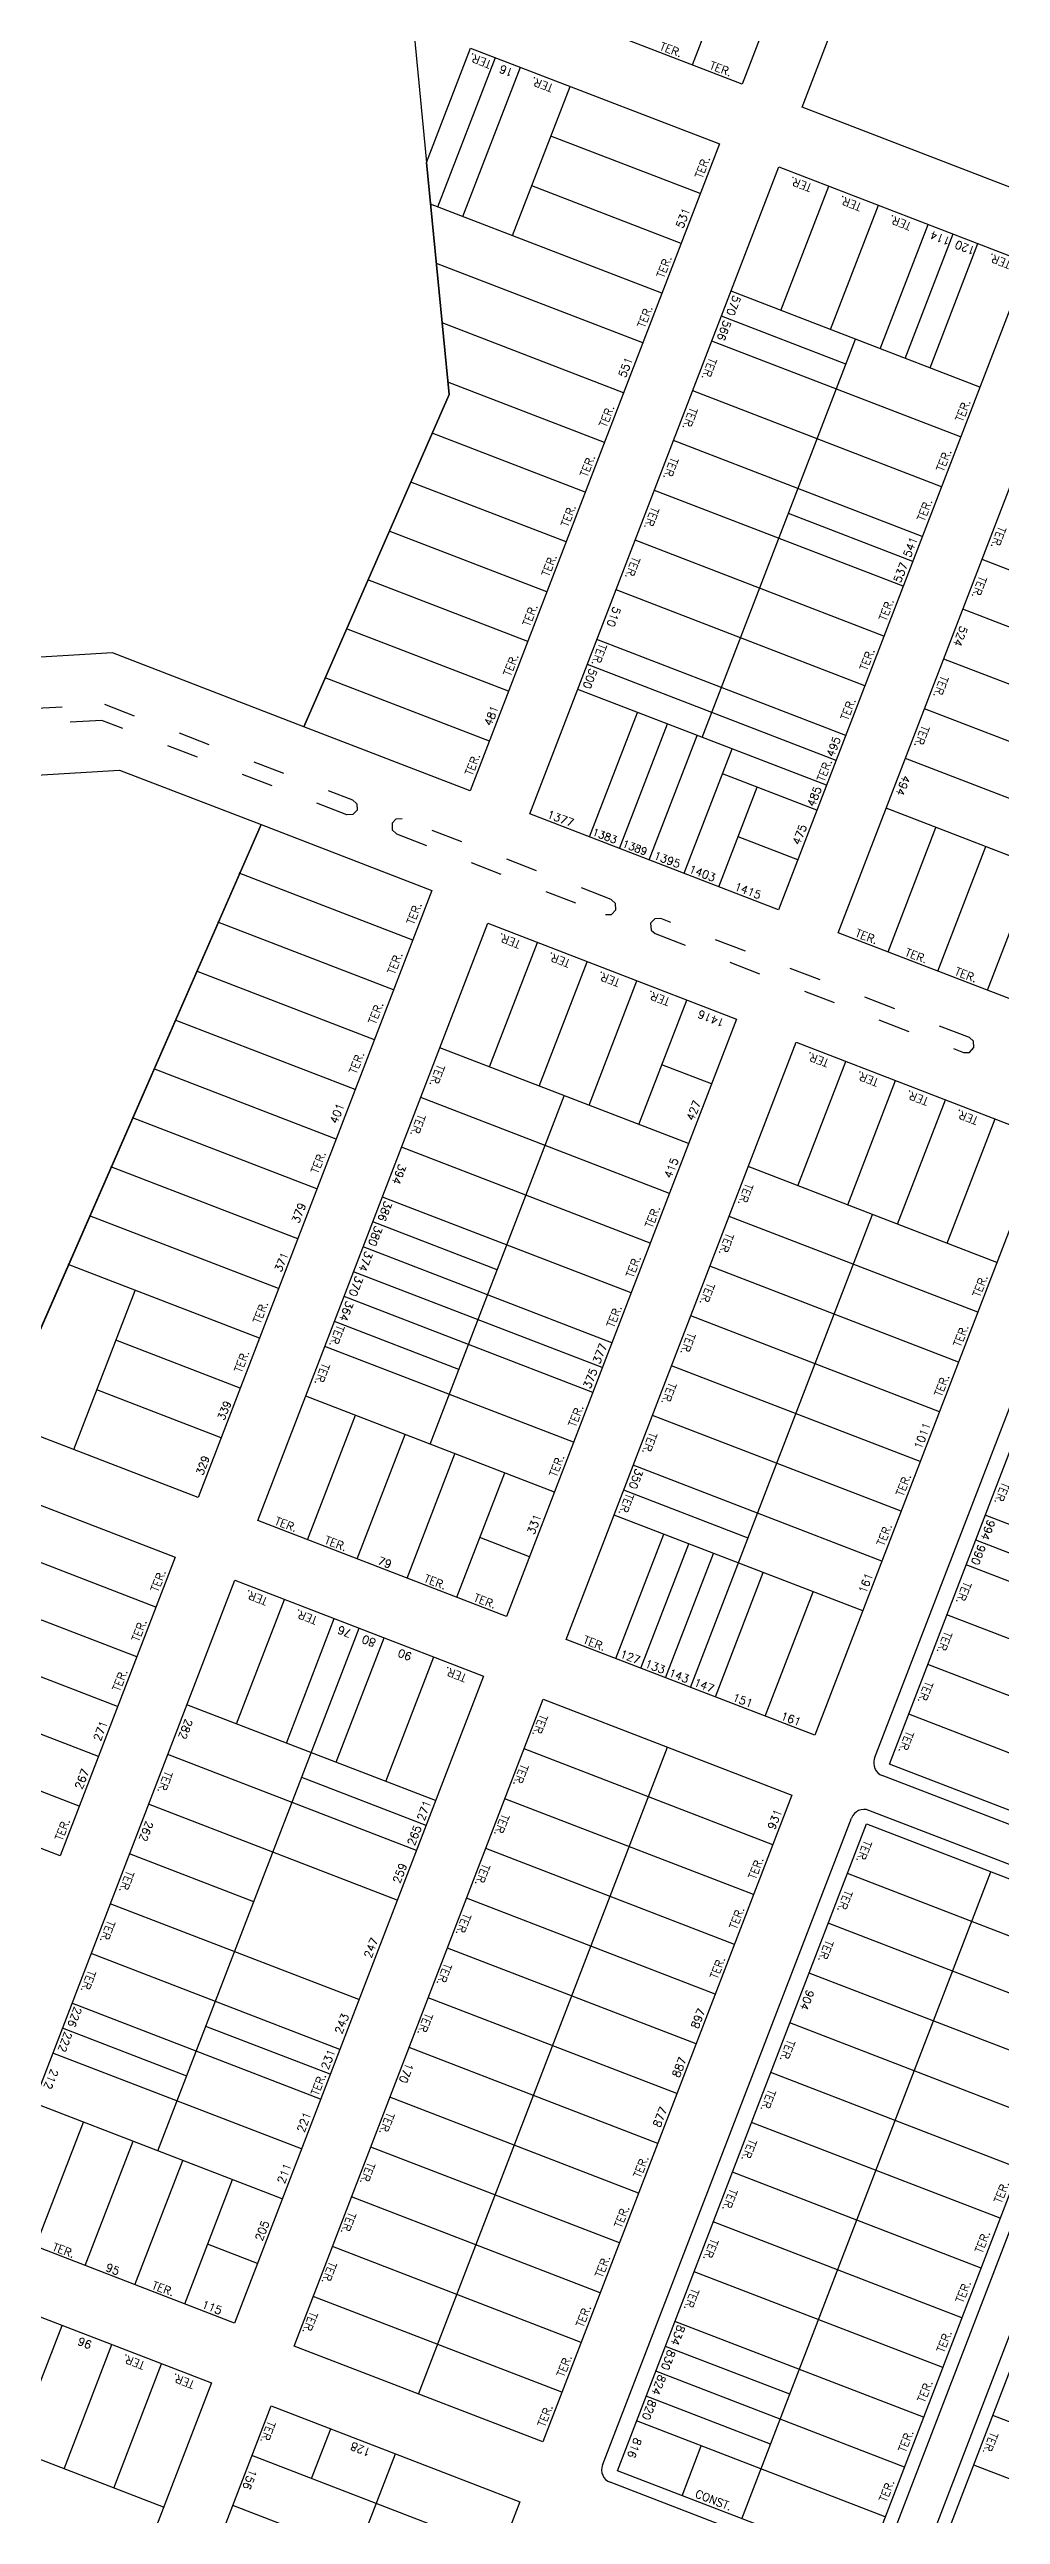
# Model space of a CAD drawing. Extents: x 714896 to 749292, y 8417558 to 8447149.
# Drawn here: x 742851.7 to 743030.2, y 8426837.2 to 8427299.5 of the extents above; entities that cross this region are included whole.
import ezdxf

# ---------------------------------------------------------------- set-up
doc = ezdxf.new("R2010")
doc.units = 0
doc.header["$MEASUREMENT"] = 0
doc.linetypes.add('ACAD_ISO03W100', pattern=[30, 12, -18])
for name, color, linetype in [('LOTE', 7, 'CONTINUOUS'), ('MEIO_FIO', 24, 'CONTINUOUS'), ('NUM-PORTA', 7, 'CONTINUOUS'), ('QUADRA', 6, 'CONTINUOUS'), ('TEXTO', 7, 'CONTINUOUS')]:
    doc.layers.add(name, color=color, linetype=linetype)
doc.styles.add('ROMANS', font='ROMANS.SHX', dxfattribs={"height": 1.5})

msp = doc.modelspace()

# ---------------------------------------------------------------- linework, layer by layer
at = {"layer": 'LOTE', "color": 7}
for p, q in [((742972.35, 8427296.56), (742981.34, 8427319.89)), ((742924.59, 8427269.95), (742935.38, 8427297.95)), ((742929.26, 8427268.15), (742940.04, 8427296.15)), ((742938.59, 8427264.56), (742949.37, 8427292.55)), ((742973.77, 8427272.44), (742945.78, 8427283.22)), ((742970.18, 8427263.11), (742942.18, 8427273.89)), ((742988.91, 8427250.53), (742997.9, 8427273.86)), ((742966.58, 8427253.77), (742923.2, 8427270.49)), ((742998.24, 8427246.94), (743007.23, 8427270.27)), ((743007.57, 8427243.34), (743016.56, 8427266.67)), ((743012.24, 8427241.54), (743021.23, 8427264.87)), ((742962.99, 8427244.44), (742924.28, 8427259.36)), ((743016.9, 8427239.75), (743025.89, 8427263.08)), ((743026.24, 8427236.15), (742979.58, 8427254.13)), ((742959.39, 8427235.11), (742925.36, 8427248.22)), ((743001.11, 8427240.47), (742977.78, 8427249.46)), ((742974.15, 8427170.49), (743002.91, 8427245.14)), ((743022.64, 8427226.82), (742975.98, 8427244.79)), ((742955.8, 8427225.78), (742926.44, 8427237.09)), ((743019.05, 8427217.49), (742972.39, 8427235.46)), ((742952.2, 8427216.45), (742923.48, 8427227.51)), ((743015.45, 8427208.16), (742968.79, 8427226.13)), ((742948.61, 8427207.12), (742919.47, 8427218.34)), ((743011.86, 8427198.83), (742965.2, 8427216.8)), ((742945.01, 8427197.78), (742915.46, 8427209.17)), ((743013.65, 8427203.49), (742990.32, 8427212.48)), ((743008.26, 8427189.49), (742961.6, 8427207.47)), ((743073.31, 8427185.87), (743026.65, 8427203.84)), ((742941.42, 8427188.45), (742911.45, 8427200)), ((743004.67, 8427180.16), (742958.01, 8427198.14)), ((742937.82, 8427179.12), (742907.43, 8427190.83)), ((743069.71, 8427176.54), (743023.05, 8427194.51)), ((743001.07, 8427170.83), (742954.41, 8427188.81)), ((742934.23, 8427169.79), (742903.42, 8427181.66)), ((742999.27, 8427166.17), (742952.62, 8427184.14)), ((743066.12, 8427167.21), (743019.46, 8427185.18)), ((742997.48, 8427161.5), (742950.82, 8427179.47)), ((742953.03, 8427151.83), (742962.02, 8427175.16)), ((742958.63, 8427149.67), (742967.62, 8427173)), ((743062.52, 8427157.87), (743015.86, 8427175.85)), ((742964.23, 8427147.52), (742973.22, 8427170.85)), ((742970.76, 8427145), (742979.75, 8427168.33)), ((742995.68, 8427156.83), (742977.95, 8427163.66)), ((743058.93, 8427148.54), (743012.27, 8427166.52)), ((742977.29, 8427142.48), (742984.48, 8427161.15)), ((743055.33, 8427139.21), (743008.67, 8427157.19)), ((743009.02, 8427130.26), (743018.01, 8427153.59)), ((742992.08, 8427147.5), (742980.89, 8427151.82)), ((743018.35, 8427126.67), (743027.34, 8427150)), ((742919.85, 8427132.46), (742887.3, 8427145)), ((743027.68, 8427123.07), (743036.67, 8427146.4)), ((742916.26, 8427123.13), (742883.29, 8427135.83)), ((742934.27, 8427108.69), (742943.26, 8427132.02)), ((742912.66, 8427113.8), (742879.28, 8427126.66)), ((742943.6, 8427105.1), (742952.59, 8427128.43)), ((742952.93, 8427101.5), (742961.92, 8427124.83)), ((742962.26, 8427097.91), (742971.25, 8427121.24)), ((742909.07, 8427104.47), (742875.27, 8427117.49)), ((742971.59, 8427094.31), (742924.94, 8427112.29)), ((742905.47, 8427095.14), (742871.26, 8427108.32)), ((742975.91, 8427105.51), (742966.58, 8427109.11)), ((742992.12, 8427086.4), (743001.11, 8427109.73)), ((742968, 8427084.98), (742921.34, 8427102.96)), ((742923.1, 8427037.98), (742948.27, 8427103.3)), ((743001.46, 8427082.81), (743010.44, 8427106.14)), ((743010.79, 8427079.21), (743019.77, 8427102.54)), ((742901.88, 8427085.81), (742867.25, 8427099.15)), ((743020.12, 8427075.62), (743029.11, 8427098.95)), ((742964.4, 8427075.65), (742917.75, 8427093.62)), ((742898.28, 8427076.47), (742863.24, 8427089.98)), ((743029.45, 8427072.02), (742982.79, 8427090)), ((742960.81, 8427066.32), (742914.15, 8427084.29)), ((742894.69, 8427067.14), (742859.23, 8427080.8)), ((742935.68, 8427070.64), (742912.36, 8427079.63)), ((742971.97, 8426992.36), (743006.12, 8427081.01)), ((743025.86, 8427062.69), (742979.2, 8427080.67)), ((742957.22, 8427056.99), (742910.56, 8427074.96)), ((742891.09, 8427057.81), (742855.22, 8427071.63)), ((742955.42, 8427052.32), (742908.76, 8427070.29)), ((743022.26, 8427053.36), (742975.6, 8427071.34)), ((742856.26, 8427036.94), (742867.76, 8427066.8)), ((742953.62, 8427047.66), (742906.96, 8427065.63)), ((742928.49, 8427051.98), (742905.17, 8427060.96)), ((743018.67, 8427044.03), (742972.01, 8427062)), ((742887.5, 8427048.48), (742864.17, 8427057.47)), ((742950.03, 8427038.32), (742903.37, 8427056.3)), ((743015.07, 8427034.7), (742968.41, 8427052.67)), ((742883.9, 8427039.15), (742860.57, 8427048.14)), ((742946.43, 8427028.99), (742899.77, 8427046.97)), ((742900.12, 8427020.04), (742909.1, 8427043.37)), ((743011.48, 8427025.37), (742964.82, 8427043.34)), ((742909.45, 8427016.45), (742918.44, 8427039.78)), ((742918.78, 8427012.85), (742927.77, 8427036.18)), ((743007.88, 8427016.04), (742961.22, 8427034.01)), ((742928.11, 8427009.26), (742937.1, 8427032.59)), ((742982.76, 8427020.36), (742959.43, 8427029.34)), ((743004.29, 8427006.7), (742957.63, 8427024.68)), ((742941.76, 8427016.86), (742932.43, 8427020.46)), ((742957.97, 8426997.75), (742966.96, 8427021.08)), ((742962.64, 8426995.96), (742971.63, 8427019.29)), ((742871.68, 8427007.42), (742843.69, 8427018.21)), ((742967.3, 8426994.16), (742976.29, 8427017.49)), ((742976.64, 8426990.57), (742985.62, 8427013.89)), ((742985.97, 8426986.97), (742994.95, 8427010.3)), ((742868.09, 8426998.09), (742840.09, 8427008.87)), ((742886.82, 8426985.52), (742895.8, 8427008.84)), ((742896.15, 8426981.92), (742905.14, 8427005.25)), ((742864.49, 8426988.76), (742825.62, 8427003.73)), ((742872.06, 8426905.47), (742909.8, 8427003.45)), ((742905.48, 8426978.33), (742914.47, 8427001.65)), ((742914.81, 8426974.73), (742923.8, 8426998.06)), ((742860.9, 8426979.43), (742832.9, 8426990.21)), ((742924.14, 8426971.14), (742877.49, 8426989.11)), ((742857.3, 8426970.1), (742829.31, 8426980.88)), ((742920.55, 8426961.8), (742873.89, 8426979.78)), ((742920.92, 8426859.85), (742967.66, 8426981.16)), ((742987.39, 8426962.85), (742940.73, 8426980.82)), ((742922.35, 8426966.47), (742899.02, 8426975.46)), ((742916.95, 8426952.47), (742870.3, 8426970.45)), ((742983.8, 8426953.51), (742937.14, 8426971.49)), ((742890.03, 8426952.13), (742866.7, 8426961.12)), ((742980.2, 8426944.18), (742933.54, 8426962.16)), ((742909.76, 8426933.81), (742863.11, 8426951.78)), ((742976.61, 8426934.85), (742929.95, 8426952.83)), ((742906.17, 8426924.48), (742859.51, 8426942.45)), ((742973.01, 8426925.52), (742926.35, 8426943.49)), ((742902.57, 8426915.15), (742855.92, 8426933.12)), ((742969.42, 8426916.19), (742922.76, 8426934.16)), ((742877.45, 8426919.47), (742854.12, 8426928.46)), ((742904.37, 8426919.81), (742881.04, 8426928.8)), ((742898.98, 8426905.82), (742852.32, 8426923.79)), ((742965.82, 8426906.86), (742919.16, 8426924.83)), ((742895.38, 8426896.48), (742848.73, 8426914.46)), ((742962.23, 8426897.53), (742915.57, 8426915.5)), ((742849.07, 8426887.53), (742858.06, 8426910.86)), ((742858.4, 8426883.94), (742867.39, 8426907.27)), ((742867.73, 8426880.35), (742876.72, 8426903.67)), ((742958.63, 8426888.19), (742911.97, 8426906.17)), ((742877.07, 8426876.75), (742886.05, 8426900.08)), ((742955.04, 8426878.86), (742908.38, 8426896.84)), ((742890.71, 8426884.35), (742881.38, 8426887.95)), ((742951.44, 8426869.53), (742904.79, 8426887.5)), ((742947.85, 8426860.2), (742901.19, 8426878.17)), ((742845.1, 8426849.41), (742854.09, 8426872.74)), ((742854.43, 8426845.82), (742863.42, 8426869.15)), ((742863.77, 8426842.22), (742872.75, 8426865.55)), ((742873.1, 8426838.63), (742826.44, 8426856.6)), ((742900.88, 8426844), (742904.48, 8426853.33)), ((742859.09, 8426699.35), (742916.61, 8426848.66)), ((742936.34, 8426830.34), (742889.69, 8426848.31)), ((742932.75, 8426821.01), (742886.09, 8426838.98))]:
    msp.add_line(p, q, dxfattribs=at)
at = {"layer": 'LOTE', "color": 7, "linetype": 'CONTINUOUS'}
for p, q in [((743073.93, 8427006.67), (743027.27, 8427024.64)), ((743072.13, 8427002), (743025.47, 8427019.98)), ((743070.33, 8426997.34), (743023.68, 8427015.31)), ((743066.74, 8426988), (743020.08, 8427005.98)), ((743063.14, 8426978.67), (743016.49, 8426996.65)), ((743059.55, 8426969.34), (743012.89, 8426987.31)), ((742981.58, 8426836.49), (743028.31, 8426957.8)), ((743048.05, 8426939.48), (743001.39, 8426957.45)), ((743044.45, 8426930.15), (742997.79, 8426948.12)), ((743040.86, 8426920.82), (742994.2, 8426938.79)), ((743037.26, 8426911.49), (742990.6, 8426929.46)), ((743033.67, 8426902.15), (742987.01, 8426920.13)), ((743030.07, 8426892.82), (742983.41, 8426910.8)), ((743026.48, 8426883.49), (742979.82, 8426901.46)), ((743022.88, 8426874.16), (742976.22, 8426892.13)), ((743019.29, 8426864.83), (742972.63, 8426882.8)), ((743015.69, 8426855.5), (742969.03, 8426873.47)), ((742990.57, 8426859.82), (742967.24, 8426868.8)), ((743012.1, 8426846.16), (742965.44, 8426864.14)), ((742986.97, 8426850.49), (742963.64, 8426859.47)), ((743008.5, 8426836.83), (742961.85, 8426854.81)), ((743075.35, 8426837.87), (743028.69, 8426855.85)), ((742970.38, 8426840.8), (742973.98, 8426850.13)), ((743071.75, 8426828.54), (743025.09, 8426846.52))]:
    msp.add_line(p, q, dxfattribs=at)
at = {"layer": 'LOTE', "color": 7, "linetype": 'ACAD_ISO03W100', "ltscale": 0.5}
for points in [[(742908.56, 8427158.78), (742909.37, 8427158.04), (742909.42, 8427156.86), (742908.6, 8427156), (742907.48, 8427155.98), (742861.55, 8427173.68), (742393.4, 8427145.42), (742073.72, 8427126.12), (741698.33, 8427103.46), (741607.11, 8427097.95), (741606.07, 8427098.29), (741605.53, 8427099.3), (741605.91, 8427100.45), (741606.93, 8427100.95), (741715.72, 8427107.52), (741955.2, 8427121.97), (742285.19, 8427141.89), (742608.52, 8427161.41), (742862.02, 8427176.71)], [(742956, 8427137.29), (742957.11, 8427137.3), (742957.94, 8427138.16), (742957.9, 8427139.33), (742957.08, 8427140.09), (742917.89, 8427155.19), (742916.69, 8427155.14), (742915.97, 8427154.37), (742915.98, 8427153.18), (742916.81, 8427152.39), (742956, 8427137.29)], [(743024.27, 8427114.21), (742966.41, 8427136.5), (742965.25, 8427136.46), (742964.47, 8427135.64), (742964.56, 8427134.36), (742965.33, 8427133.7), (743023.19, 8427111.41), (743024.31, 8427111.43), (743025.14, 8427112.31), (743025.06, 8427113.5)]]:
    msp.add_lwpolyline(points, close=True, dxfattribs=at)
at = {"layer": 'MEIO_FIO', "linetype": 'CONTINUOUS'}
for p, q in [((743006.5, 8426979.06), (743053.23, 8427100.37)), ((743055.06, 8426957.68), (743007.93, 8426975.83)), ((743052.54, 8426951.14), (743005.42, 8426969.3)), ((742955.45, 8426846.55), (743002.18, 8426967.86)), ((743007.24, 8426826.6), (743053.97, 8426947.91)), ((743013.77, 8426824.09), (743060.51, 8426945.4)), ((743004.01, 8426825.17), (742956.89, 8426843.32))]:
    msp.add_line(p, q, dxfattribs=at)
for centre, start, end in [((743008.83, 8426978.16), 158.9317, 248.9317), ((743004.52, 8426966.97), 68.9317, 158.9317), ((742957.78, 8426845.66), 158.9317, 248.9317)]:
    msp.add_arc(centre, 2.5, start, end, dxfattribs=at)
at = {"layer": 'QUADRA', "color": 6}
msp.add_lwpolyline([(742952.92, 8427699.74), (742949.75, 8427686.77), (742935.33, 8427615.17), (742932.92, 8427603.23), (742906.88, 8427473.95), (742904.48, 8427462.02), (742909.47, 8427411.87), (742918.66, 8427317.25), (742922.44, 8427278.28), (742926.66, 8427234.8), (742899.41, 8427172.49), (742899.41, 8427172.49), (742863.51, 8427186.32), (742680.24, 8427175.26)], dxfattribs=at)
at = {"layer": 'QUADRA', "linetype": 'CONTINUOUS'}
for points in [[(742981.68, 8427292.97), (742935.02, 8427310.94), (742981.76, 8427432.25), (743028.41, 8427414.28), (742981.68, 8427292.97)], [(743118.96, 8427304.38), (743097.39, 8427248.39), (742992.88, 8427288.65), (743014.45, 8427344.64), (743118.96, 8427304.38)], [(742930.71, 8427299.74), (742977.37, 8427281.77), (742930.63, 8427160.46), (742899.41, 8427172.49), (742926.66, 8427234.8), (742922.44, 8427278.28), (742930.71, 8427299.74)], [(742988.49, 8427138.17), (742941.83, 8427156.14), (742988.56, 8427277.45), (743035.22, 8427259.48), (742988.49, 8427138.17)], [(743046.35, 8427115.88), (742999.69, 8427133.86), (743046.42, 8427255.17), (743093.08, 8427237.19), (743046.35, 8427115.88)], [(742891.39, 8427154.14), (742923.45, 8427141.8), (742879.59, 8427027.95), (742842.47, 8427042.25), (742891.39, 8427154.14)], [(742937.44, 8427005.66), (742890.79, 8427023.64), (742933.92, 8427135.62), (742980.58, 8427117.64), (742937.44, 8427005.66)], [(742991.78, 8427113.33), (743038.44, 8427095.35), (742995.3, 8426983.38), (742948.64, 8427001.35), (742991.78, 8427113.33)], [(743102.69, 8427081.32), (743055.95, 8426960.01), (743009.3, 8426977.98), (743056.03, 8427099.29), (743102.69, 8427081.32)], [(742837.65, 8427031.25), (742875.27, 8427016.75), (742853.71, 8426960.76), (742813.59, 8426976.22), (742837.65, 8427031.25)], [(742886.4, 8426873.16), (742839.74, 8426891.13), (742886.47, 8427012.44), (742933.13, 8426994.47), (742886.4, 8426873.16)], [(742944.33, 8426990.15), (742990.99, 8426972.18), (742944.25, 8426850.87), (742897.6, 8426868.84), (742944.33, 8426990.15)], [(743004.91, 8426827.5), (742958.25, 8426845.48), (743004.98, 8426966.79), (743051.64, 8426948.81), (743004.91, 8426827.5)], [(743062.76, 8426805.21), (743016.11, 8426823.19), (743062.84, 8426944.5), (743109.5, 8426926.52), (743062.76, 8426805.21)], [(742835.43, 8426879.93), (742882.08, 8426861.96), (742824.57, 8426712.65), (742777.91, 8426730.63), (742835.43, 8426879.93)], [(742893.28, 8426857.64), (742939.94, 8426839.67), (742882.42, 8426690.37), (742835.77, 8426708.34), (742893.28, 8426857.64)]]:
    msp.add_lwpolyline(points, close=True, dxfattribs=at)
at = {"layer": 'QUADRA', "color": 6, "linetype": 'CONTINUOUS'}
msp.add_lwpolyline([(742670.73, 8427152.64), (742864.83, 8427164.36), (742891.39, 8427154.14), (742737.31, 8426801.99), (742549.7, 8426576.52), (742547.04, 8426573.31), (742544.07, 8426559.15), (742400.4, 8426588.86), (742401.55, 8426594.37), (742427.48, 8426646.26), (742464.15, 8426719.62), (742470.33, 8426731.99), (742516.34, 8426824.06), (742557.01, 8426905.46), (742561.48, 8426914.41), (742624.34, 8427050.37), (742670.73, 8427152.64)], close=True, dxfattribs=at)

# ---------------------------------------------------------------- texts
at = {"layer": 'NUM-PORTA', "color": 7, "style": 'ROMANS'}
for s, height, rotation, p in [('16', 1.5, 158.8395, (742938.88, 8427295.69, 272.47)), ('531', 1.5, 68.8395, (742970.55, 8427265.81, 272.47)), ('114', 1.5, 158.8395, (743020.88, 8427264.1, 272.47)), ('120', 1.5, 158.8395, (743025.55, 8427262.31, 272.47)), ('570', 1.5, 249.3058, (742980.03, 8427253.51, 272.47)), ('566', 1.5, 249.3058, (742978.23, 8427248.84, 272.47)), ('551', 1.5, 68.8395, (742959.77, 8427237.81, 272.47)), ('541', 1.5, 68.8395, (743013.22, 8427204.1, 272.47)), ('537', 1.5, 68.8395, (743011.38, 8427199.33, 272.47)), ('510', 1.5, 249.3058, (742957.54, 8427195.15, 272.47)), ('524', 1.5, 249.3058, (743022.59, 8427191.52, 272.47)), ('500', 1.5, 249.3058, (742953.08, 8427183.55, 272.47)), ('481', 1.5, 68.8395, (742934.6, 8427172.49, 272.47)), ('495', 1.5, 68.8395, (742998.8, 8427166.67, 272.47)), ('494', 1.5, 249.3058, (743011.81, 8427163.53, 272.47)), ('485', 1.5, 68.8395, (742995.21, 8427157.33, 272.47)), ('1377', 1.5, 339.3058, (742944.9, 8427155.47, 272.47)), ('1383', 1.4, 339.3058, (742953.37, 8427152.21, 272.47)), ('475', 1.5, 68.8395, (742992.45, 8427150.19, 272.47)), ('1389', 1.4, 339.3058, (742959.04, 8427150.02, 272.47)), ('1415', 1.5, 339.3058, (742980.04, 8427141.93, 272.47)), ('1416', 1.5, 158.8395, (742978.5, 8427117.54, 272.47)), ('427', 1.5, 68.8395, (742972.53, 8427098.46, 272.47)), ('401', 1.5, 68.8395, (742905.67, 8427097.91, 272.47)), ('394', 1.5, 249.3058, (742917.28, 8427090.64, 272.47)), ('415', 1.5, 68.8395, (742968.37, 8427087.68, 272.47)), ('379', 1.5, 68.8395, (742898.48, 8427079.24, 272.47)), ('386', 1.5, 249.3058, (742914.61, 8427083.7, 272.47)), ('380', 1.5, 249.3058, (742912.81, 8427079.04, 272.47)), ('371', 1.43, 67.4394, (742895.18, 8427070.14, -272.47)), ('374', 1.5, 249.3058, (742910.99, 8427074.3, 272.47)), ('370', 1.5, 249.3058, (742909.19, 8427069.64, 272.47)), ('364', 1.5, 249.3058, (742907.4, 8427064.97, 272.47)), ('377', 1.5, 68.8395, (742954.97, 8427052.89, 272.47)), ('375', 1.5, 68.8395, (742953.17, 8427048.22, 272.47)), ('339', 1.43, 67.4394, (742884.46, 8427042.31, -272.47)), ('1011', 1.5, 68.8395, (743015.24, 8427036.87, 272.47)), ('329', 1.43, 70.1632, (742880.51, 8427032.02, -272.47)), ('350', 1.5, 249.3058, (742961.72, 8427033.51, 272.47)), ('331', 1.5, 68.8395, (742942.64, 8427020.88, 272.47)), ('994', 1.5, 248.5759, (743027.76, 8427023.94, -10.13)), ('990', 1.5, 248.5759, (743025.97, 8427019.28, -10.13)), ('79', 1.5, 339.3058, (742913.14, 8427015.53, 272.47)), ('161', 1.5, 68.8395, (743004.83, 8427009.84, 272.47)), ('76', 1.5, 158.8395, (742908.53, 8427003.04, 272.47)), ('80', 1.5, 158.8395, (742913.09, 8427001.28, 272.47)), ('90', 1.5, 158.8395, (742919.83, 8426998.69, 272.47)), ('127', 1.5, 339.3058, (742958.58, 8426998.03, 272.47)), ('133', 1.5, 339.3058, (742963.24, 8426996.23, 272.47)), ('143', 1.5, 339.3058, (742967.72, 8426994.5, 272.47)), ('147', 1.5, 339.3058, (742972.43, 8426992.69, 272.47)), ('151', 1.5, 339.3058, (742979.69, 8426989.89, 272.47)), ('161', 1.5, 339.3058, (742988.74, 8426986.41, 272.47)), ('271', 1.5, 68.8395, (742861.27, 8426982.13, 272.47)), ('282', 1.5, 249.3058, (742877.21, 8426986.61, 272.47)), ('267', 1.5, 68.8395, (742857.79, 8426973.1, 272.47)), ('271', 1.5, 68.8395, (742921.96, 8426967.21, 272.47)), ('931', 1.5, 68.8395, (742987.76, 8426965.55, 272.47)), ('262', 1.5, 249.3058, (742869.83, 8426967.46, 272.47)), ('265', 1.5, 68.8395, (742920.17, 8426962.54, 272.47)), ('259', 1.5, 68.8395, (742917.44, 8426955.46, 272.47)), ('247', 1.5, 68.8395, (742912.04, 8426941.46, 272.47)), ('226', 1.5, 249.3058, (742856.41, 8426932.62, 272.47)), ('243', 1.5, 68.8395, (742906.56, 8426927.23, 272.47)), ('897', 1.5, 68.8395, (742973.39, 8426928.22, 272.47)), ('904', 1.5, 248.5759, (742993.81, 8426935.8, -10.13)), ('222', 1.5, 249.3058, (742854.61, 8426927.95, 272.47)), ('231', 1.5, 68.8395, (742903.99, 8426920.56, 272.47)), ('887', 1.5, 68.8395, (742969.86, 8426919.06, 272.47)), ('212', 1.5, 247.6305, (742852.05, 8426920.98, 272.47)), ('170', 1.5, 248.8395, (742918.64, 8426922.12, 272.47)), ('877', 1.5, 68.8395, (742966.26, 8426909.73, 272.47)), ('221', 1.5, 68.8395, (742899.45, 8426908.78, 272.47)), ('211', 1.5, 68.8395, (742895.76, 8426899.18, 272.47)), ('205', 1.5, 68.8395, (742891.61, 8426888.42, 272.47)), ('95', 1.5, 339.3058, (742862.11, 8426883.01, 272.47)), ('115', 1.5, 339.3058, (742880.12, 8426876.08, 272.47)), ('834', 1.5, 248.5759, (742969.6, 8426872.96, -10.13)), ('96', 1.5, 158.8395, (742859.79, 8426869.64, 272.47)), ('830', 1.5, 248.5759, (742967.8, 8426868.29, -10.13)), ('824', 1.5, 248.5759, (742966.01, 8426863.63, -10.13)), ('820', 1.5, 248.5759, (742964.21, 8426858.96, -10.13)), ('128', 1.5, 158.8395, (742912.12, 8426849.51, 272.47)), ('816', 1.5, 248.5759, (742961.46, 8426851.82, -10.13)), ('156', 1.5, 248.8395, (742889.28, 8426845.91, 272.47))]:
    msp.add_text(s, height=height, rotation=rotation, dxfattribs=at).set_placement(p)
at = {"layer": 'TEXTO', "color": 7, "style": 'ROMANS'}
for s, rotation, p in [('TER.', 158.8395, (742934.76, 8427297.28, 272.47)), ('TER.', 339.3058, (742966.07, 8427299.48, 272.47)), ('TER.', 339.3058, (742975.4, 8427295.89, 272.47)), ('TER.', 158.8395, (742946.35, 8427292.82, 272.47)), ('TER.', 68.8395, (742974.15, 8427275.14, 272.47)), ('TER.', 158.8395, (742994.87, 8427274.12, 272.47)), ('TER.', 158.8395, (743004.2, 8427270.53, 272.47)), ('TER.', 158.8395, (743013.53, 8427266.93, 272.47)), ('TER.', 68.8395, (742966.96, 8427256.47, 272.47)), ('TER.', 158.8395, (743032.2, 8427259.74, 272.47)), ('TER.', 68.8395, (742963.36, 8427247.14, 272.47)), ('TER.', 249.3058, (742975.52, 8427241.81, 272.47)), ('TER.', 68.8395, (742956.17, 8427228.48, 272.47)), ('TER.', 249.3058, (742971.92, 8427232.48, 272.47)), ('TER.', 68.8395, (743023.01, 8427229.52, 272.47)), ('TER.', 68.8395, (742952.58, 8427219.15, 272.47)), ('TER.', 249.3058, (742968.33, 8427223.14, 272.47)), ('TER.', 68.8395, (743019.42, 8427220.19, 272.47)), ('TER.', 68.8395, (742948.98, 8427209.82, 272.47)), ('TER.', 249.3058, (742964.73, 8427213.81, 272.47)), ('TER.', 68.8395, (743015.82, 8427210.86, 272.47)), ('TER.', 249.3058, (743029.78, 8427210.19, 272.47)), ('TER.', 68.8395, (742945.39, 8427200.49, 272.47)), ('TER.', 249.3058, (742961.14, 8427204.48, 272.47)), ('TER.', 249.3058, (743026.18, 8427200.86, 272.47)), ('TER.', 68.8395, (742941.79, 8427191.15, 272.47)), ('TER.', 68.8395, (743008.64, 8427192.19, 272.47)), ('TER.', 68.8395, (742938.2, 8427181.82, 272.47)), ('TER.', 249.3058, (742954.87, 8427188.21, 272.47)), ('TER.', 68.8395, (743005.04, 8427182.86, 272.47)), ('TER.', 249.3058, (743018.99, 8427182.19, 272.47)), ('TER.', 68.8395, (743001.45, 8427173.53, 272.47)), ('TER.', 249.3058, (743015.4, 8427172.86, 272.47)), ('TER.', 68.8395, (742931.01, 8427163.16, 272.47)), ('TER.', 68.8395, (742997.03, 8427162.07, 272.47)), ('1395', 339.3058, (742964.91, 8427147.76, 272.47)), ('1403', 339.3058, (742971.51, 8427145.21, 272.47)), ('TER.', 68.8395, (742920.05, 8427135.23, 272.47)), ('TER.', 339.3058, (743002.74, 8427133.19, 272.47)), ('TER.', 158.8395, (742940.23, 8427132.28, 272.47)), ('TER.', 158.8395, (742949.56, 8427128.69, 272.47)), ('TER.', 339.3058, (743012.07, 8427129.59, 272.47)), ('TER.', 68.8395, (742916.45, 8427125.9, 272.47)), ('TER.', 158.8395, (742958.89, 8427125.09, 272.47)), ('TER.', 339.3058, (743021.4, 8427126, 272.47)), ('TER.', 158.8395, (742968.22, 8427121.5, 272.47)), ('TER.', 68.8395, (742912.86, 8427116.57, 272.47)), ('TER.', 158.8395, (742998.08, 8427110, 272.47)), ('TER.', 68.8395, (742909.26, 8427107.24, 272.47)), ('TER.', 249.3058, (742924.47, 8427109.3, 272.47)), ('TER.', 158.8395, (743007.42, 8427106.4, 272.47)), ('TER.', 158.8395, (743016.75, 8427102.81, 272.47)), ('TER.', 249.3058, (742920.88, 8427099.97, 272.47)), ('TER.', 158.8395, (743026.08, 8427099.21, 272.47)), ('TER.', 68.8395, (742902.08, 8427088.57, 272.47)), ('TER.', 249.3058, (742982.33, 8427087.01, 272.47)), ('TER.', 68.8395, (742964.78, 8427078.35, 272.47)), ('TER.', 249.3058, (742978.73, 8427077.68, 272.47)), ('TER.', 68.8395, (742961.18, 8427069.02, 272.47)), ('TER.', 249.3058, (742975.14, 8427068.35, 272.47)), ('TER.', 68.8395, (743026.23, 8427065.39, 272.47)), ('TER.', 68.8395, (742891.24, 8427060.44, 272.47)), ('TER.', 68.8395, (742957.59, 8427059.69, 272.47)), ('TER.', 249.3058, (742905.66, 8427060.47, 272.47)), ('TER.', 249.3058, (742971.54, 8427059.02, 272.47)), ('TER.', 68.8395, (743022.63, 8427056.06, 272.47)), ('TER.', 68.8395, (742887.7, 8427051.25, 272.47)), ('TER.', 249.3058, (742902.9, 8427053.31, 272.47)), ('TER.', 249.3058, (742967.95, 8427049.69, 272.47)), ('TER.', 68.8395, (743019.04, 8427046.73, 272.47)), ('TER.', 68.8395, (742950.4, 8427041.02, 272.47)), ('TER.', 249.3058, (742964.35, 8427040.35, 272.47)), ('TER.', 68.8395, (742946.8, 8427031.69, 272.47)), ('TER.', 249.3058, (742959.95, 8427028.91, 272.47)), ('TER.', 68.8395, (743011.85, 8427028.07, 272.47)), ('TER.', 248.5759, (743030.48, 8427030.98, -10.13)), ('TER.', 339.3058, (742893.84, 8427022.97, 272.47)), ('TER.', 339.3058, (742903.17, 8427019.37, 272.47)), ('TER.', 68.8395, (743008.26, 8427018.74, 272.47)), ('TER.', 68.8395, (742872.05, 8427010.12, 272.47)), ('TER.', 158.8395, (742892.78, 8427009.11, 272.47)), ('TER.', 339.3058, (742921.83, 8427012.18, 272.47)), ('TER.', 339.3058, (742931.16, 8427008.59, 272.47)), ('TER.', 248.5759, (743023.29, 8427012.32, -10.13)), ('TER.', 158.8395, (742902.11, 8427005.51, 272.47)), ('TER.', 68.8395, (742868.46, 8427000.79, 272.47)), ('TER.', 339.3058, (742951.69, 8427000.68, 272.47)), ('TER.', 248.5759, (743019.69, 8427002.99, -10.13)), ('TER.', 158.8395, (742930.1, 8426994.73, 272.47)), ('TER.', 68.8395, (742864.86, 8426991.46, 272.47)), ('TER.', 248.5759, (743016.1, 8426993.66, -10.13)), ('TER.', 248.8395, (742943.8, 8426987.44, 272.47)), ('TER.', 248.5759, (743012.5, 8426984.33, -10.13)), ('TER.', 248.8395, (742940.2, 8426978.11, 272.47)), ('TER.', 249.3058, (742873.43, 8426976.79, 272.47)), ('TER.', 248.8395, (742936.61, 8426968.78, 272.47)), ('TER.', 68.8395, (742854.08, 8426963.46, 272.47)), ('TER.', 248.8395, (742933.02, 8426959.45, 272.47)), ('TER.', 68.8395, (742984.17, 8426956.22, 272.47)), ('TER.', 248.5759, (743004.6, 8426963.8, -10.13)), ('TER.', 249.3058, (742866.24, 8426958.13, 272.47)), ('TER.', 248.8395, (742929.42, 8426950.12, 272.47)), ('TER.', 68.8395, (742980.58, 8426946.88, 272.47)), ('TER.', 248.5759, (743001, 8426954.47, -10.13)), ('TER.', 249.3058, (742862.64, 8426948.8, 272.47)), ('TER.', 68.8395, (742976.98, 8426937.55, 272.47)), ('TER.', 248.5759, (742997.41, 8426945.13, -10.13)), ('TER.', 249.3058, (742859.05, 8426939.47, 272.47)), ('TER.', 248.8395, (742925.83, 8426940.78, 272.47)), ('TER.', 248.8395, (742922.23, 8426931.45, 272.47)), ('TER.', 248.5759, (742990.22, 8426926.47, -10.13)), ('TER.', 68.8395, (742902.11, 8426915.67, 272.47)), ('TER.', 248.5759, (742986.62, 8426917.14, -10.13)), ('TER.', 248.8395, (742915.04, 8426912.79, 272.47)), ('TER.', 68.8395, (742962.6, 8426900.23, 272.47)), ('TER.', 248.5759, (742983.03, 8426907.81, -10.13)), ('TER.', 248.8395, (742911.45, 8426903.46, 272.47)), ('TER.', 68.5759, (743030.25, 8426895.47, -10.13)), ('TER.', 68.8395, (742959.01, 8426890.89, 272.47)), ('TER.', 248.5759, (742979.43, 8426898.48, -10.13)), ('TER.', 248.8395, (742907.85, 8426894.13, 272.47)), ('TER.', 68.5759, (743026.66, 8426886.14, -10.13)), ('TER.', 339.3058, (742852.12, 8426886.86, 272.47)), ('TER.', 68.8395, (742955.41, 8426881.56, 272.47)), ('TER.', 248.5759, (742975.84, 8426889.15, -10.13)), ('TER.', 339.3058, (742870.79, 8426879.67, 272.47)), ('TER.', 248.8395, (742904.26, 8426884.8, 272.47)), ('TER.', 68.5759, (743023.06, 8426876.8, -10.13)), ('TER.', 68.8395, (742951.82, 8426872.23, 272.47)), ('TER.', 248.5759, (742972.24, 8426879.81, -10.13)), ('TER.', 248.8395, (742900.66, 8426875.46, 272.47)), ('TER.', 68.5759, (743019.47, 8426867.47, -10.13)), ('TER.', 158.8395, (742869.73, 8426865.82, 272.47)), ('TER.', 68.8395, (742948.22, 8426862.9, 272.47)), ('TER.', 158.8395, (742879.06, 8426862.22, 272.47)), ('TER.', 68.5759, (743015.88, 8426858.14, -10.13)), ('TER.', 68.8395, (742944.63, 8426853.57, 272.47)), ('TER.', 248.8395, (742892.75, 8426854.93, 272.47)), ('TER.', 68.5759, (743012.28, 8426848.81, -10.13)), ('TER.', 248.5759, (743028.3, 8426852.86, -10.13)), ('CONST.', 338.5759, (742972.7, 8426840.58)), ('TER.', 68.5759, (743008.69, 8426839.48, -10.13))]:
    msp.add_text(s, height=1.5, rotation=rotation, dxfattribs=at).set_placement(p)

doc.saveas('drawing.dxf')
